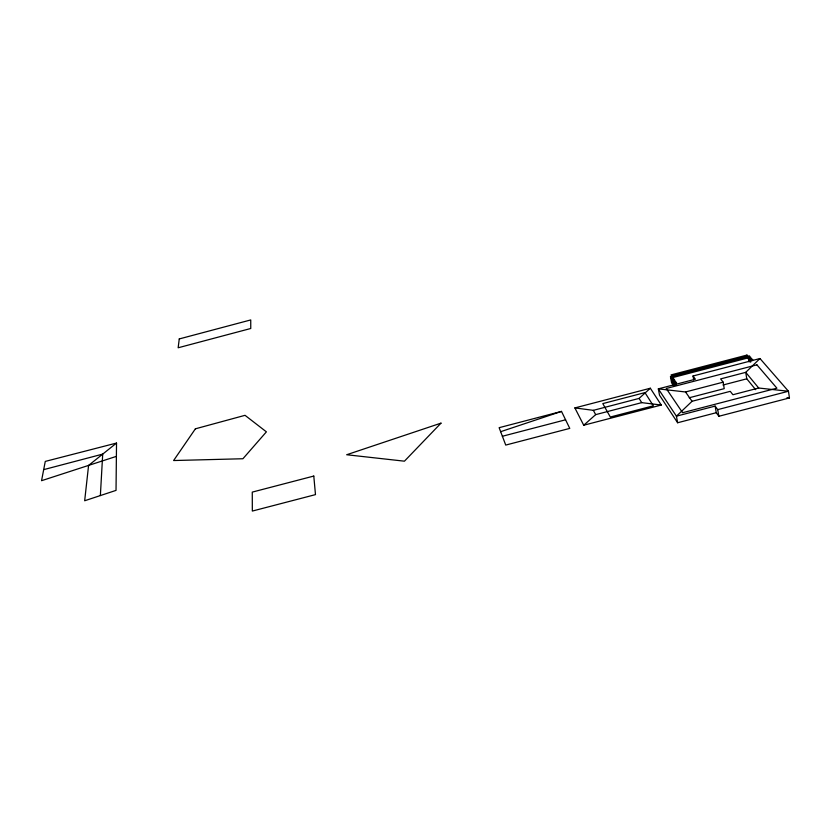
<?xml version="1.0" encoding="UTF-8"?>
<svg xmlns="http://www.w3.org/2000/svg" width="831" height="831" viewBox="0 0 831 831"><rect width="100%" height="100%" fill="white"/><g stroke="black" fill="none" stroke-linecap="round" stroke-linejoin="round"><path stroke-width="1.25" d="M116.527 443.058L116.028 490.383L84.669 500.761L88.585 465.412L116.527 443.058L45.269 461.413L41.55 480.702L116.392 456.364M100.364 495.567L102.712 454.11L43.69 469.64M759.97 358.525L693.023 375.996L695.381 379.196L658.329 388.866L676.424 416.165L715.138 406.099L716.26 412.716L718.857 416.269L789.45 397.935L788.463 391.245L759.97 358.525L745.739 372.35L720.612 378.905L723.147 382.167L724.227 388.648L689.19 397.769M715.138 406.099L717.724 409.631L788.463 391.245L758.703 388.025L732.911 394.735L730.262 391.339L692.067 401.28L676.424 416.165L677.629 422.75L716.26 412.716M574.875 407.917L593.355 410.337L639.091 398.413L650.33 388.233L661.268 405.04L583.726 425.233L574.875 407.917L650.33 388.233M583.726 425.233L595.671 414.638L641.719 402.64L661.268 405.04M500.646 431.694L561.496 411.407L569.775 428.391L505.736 445.073L499.13 427.685L561.496 411.407M671.417 376.734L747.266 356.925L748.087 357.901L672.113 377.741M751.307 360.155L752.844 359.761M676.621 382.831L675.094 383.226L675.478 385.387M502.391 436.265L565.589 419.79M677.629 422.75L659.523 395.224L658.329 388.866L685.523 391.972L723.147 382.167M722.949 385.023L746.778 378.822L755.68 389.687M786.978 397.665L789.45 397.935M758.703 388.025L745.739 372.35L746.778 378.822M685.523 391.972L692.067 401.28M639.091 398.413L641.719 402.64M593.355 410.337L595.671 414.638M673.276 379.622L672.881 377.482L671.365 377.876L672.539 384.306M674.003 384.846L673.214 380.546L674.741 380.141L675.333 383.371M672.352 378.302L671.957 376.152L670.44 376.557L671.614 382.977M673.463 385.657L672.289 379.206L673.816 378.811L674.201 380.962M676.268 384.722L675.686 381.481L674.149 381.886L674.741 385.117M693.023 375.996L693.698 379.809M717.724 409.631L718.857 416.269M752.076 360.633L751.733 358.462L750.206 358.867L750.715 362.119M750.975 359.345L750.632 357.174L749.105 357.579L749.791 361.901M750.04 359.137L749.531 355.897L748.004 356.291L748.866 361.693M179.257 338.934L178.156 347.774L250.754 328.494L250.744 319.935L179.257 338.934M195.389 428.817L173.606 460.54L242.922 458.743L266.398 431.85L245.031 415.323L195.389 428.817M441.001 423.145L404.437 461.184L346.672 454.744L441.001 423.145M746.965 355.076L671.084 374.895L671.78 375.903L747.796 356.052L746.965 355.076M313.786 476.059L252.271 492.108L252.333 511.065L315.479 494.622L313.786 476.059M644.949 392.606L602.807 403.596L610.318 417.027L653.363 405.819L644.949 392.606M756.916 364.84L666.223 388.493L682.604 412.716L776.912 388.191L756.916 364.84"/></g></svg>
